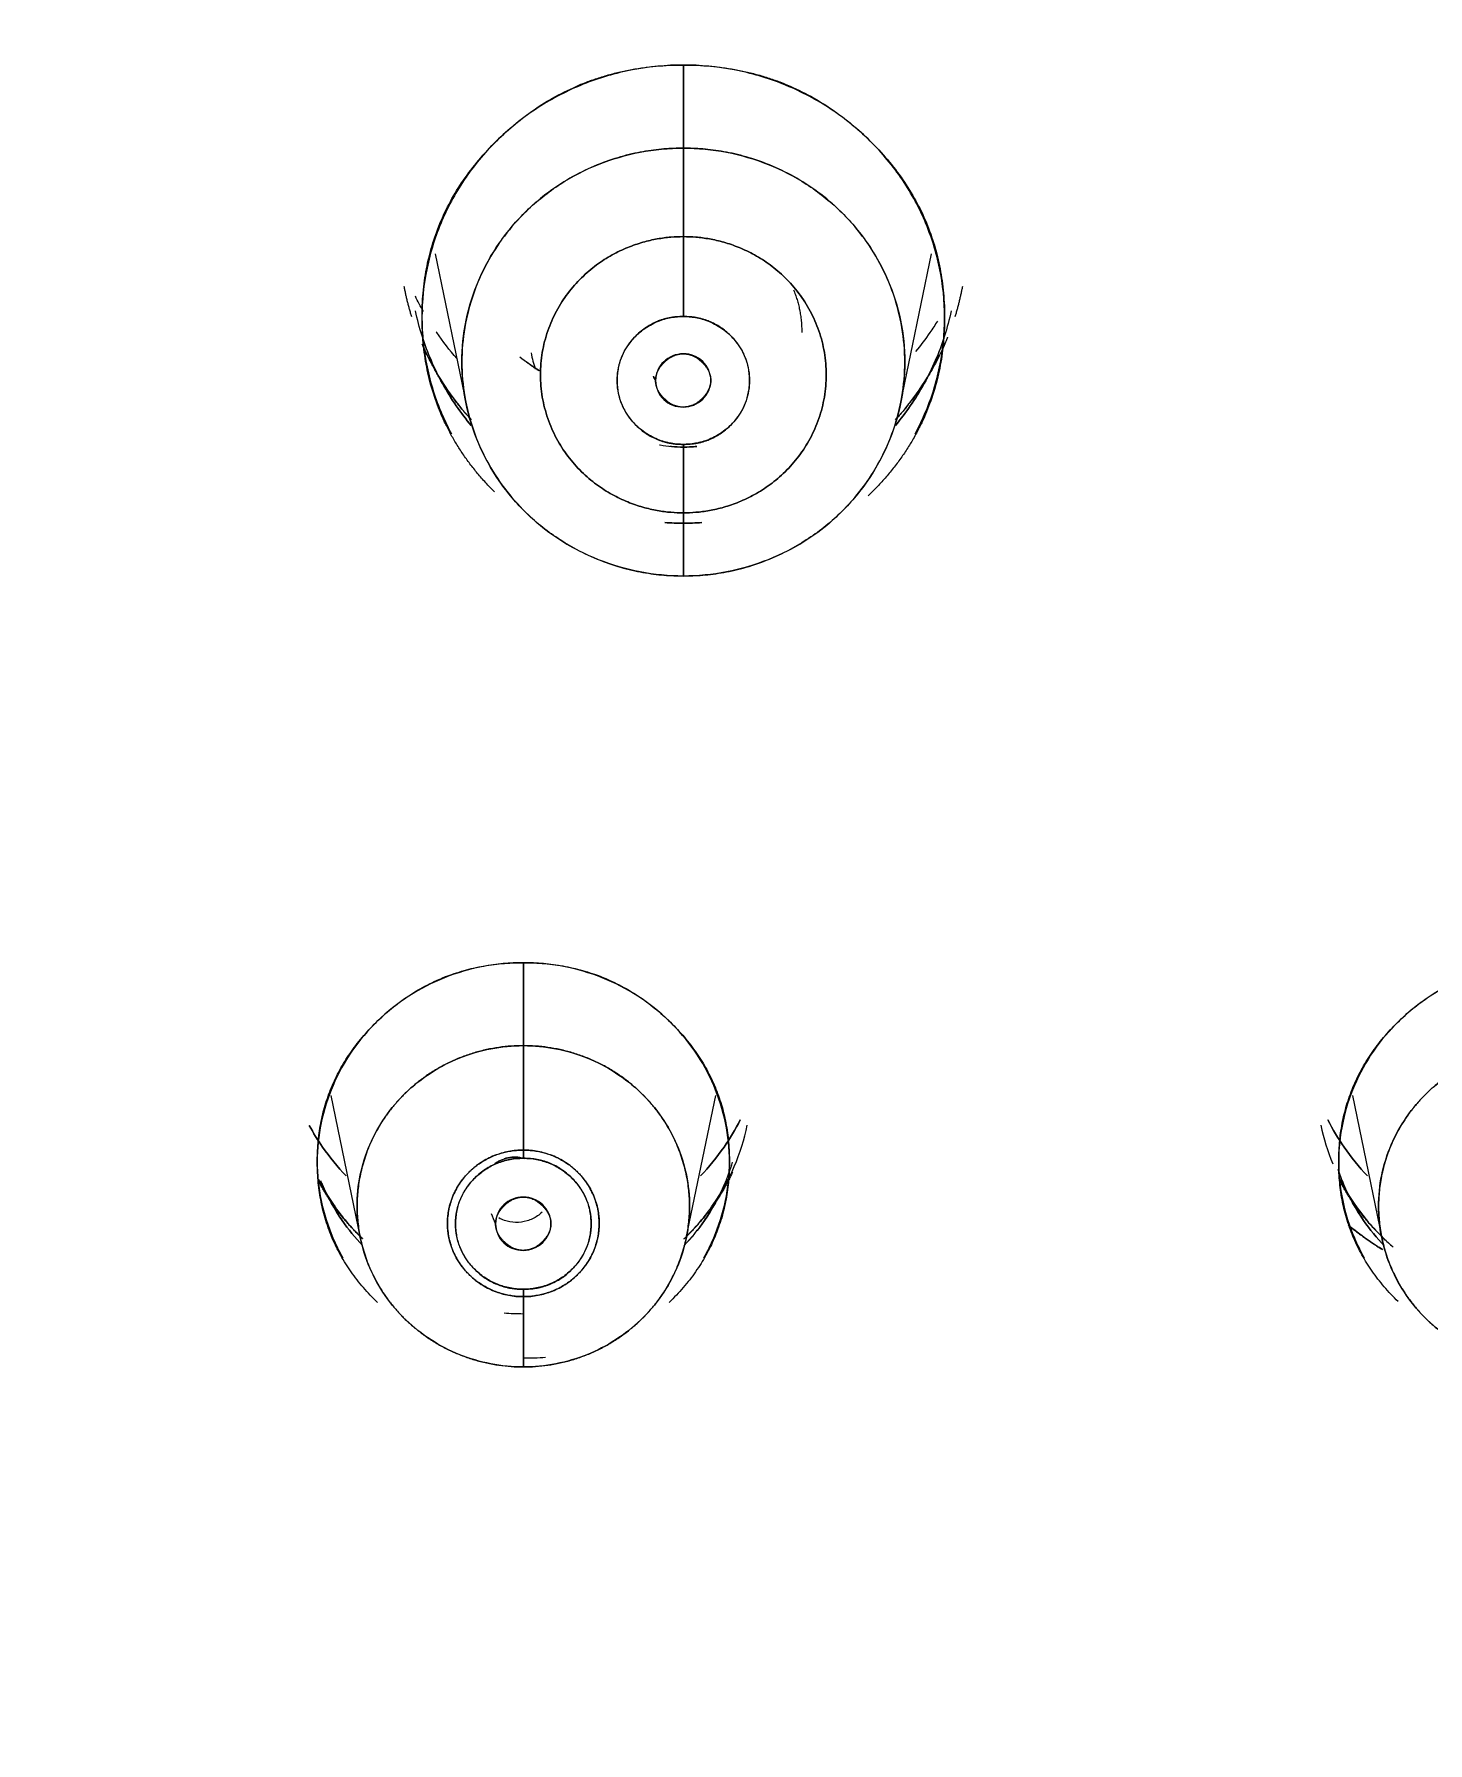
# Model space of a CAD drawing. Header units: inches. Extents: x 1105 to 1525, y -292 to 302.
# Drawn here: x 1240.93 to 1252.25, y 1.74 to 15.62 of the extents above; entities that cross this region are included whole.
import ezdxf

# ---------------------------------------------------------------- set-up
doc = ezdxf.new("R2010")
doc.units = ezdxf.units.IN
doc.header["$LTSCALE"] = 2.42
doc.header["$MEASUREMENT"] = 0
doc.header["$PDMODE"] = 3
doc.header["$PDSIZE"] = 0.3125
doc.layers.get('0').update_dxf_attribs({"linetype": 'CONTINUOUS'})
doc.layers.get('Defpoints').update_dxf_attribs({"linetype": 'CONTINUOUS'})
doc.layers.add('DIM', color=3, linetype='CONTINUOUS', lineweight=18)
doc.styles.get("Standard").update_dxf_attribs({"font": 'arial.ttf', "width": 0.8})
doc.dimstyles.new('ISO-25', dxfattribs={"dimtxt": 5, "dimasz": 2.5, "dimexe": 1.25, "dimexo": 0.625, "dimgap": 2, "dimtad": 1, "dimtih": 1, "dimtoh": 1, "dimdec": 1, "dimdsep": 46, "dimtxsty": 'Standard', "dimcen": 0, "dimclrd": 3, "dimclre": 3, "dimclrt": 4, "dimadec": 0, "dimazin": 0, "dimtfac": 1, "dimtdec": 1, "dimtmove": 0, "dimatfit": 3, "dimfxl": 1, "dimarcsym": 0})

# ---------------------------------------------------------------- blocks, each defined once
blk = doc.blocks.new('*D1')
at = {"layer": 'Defpoints', "color": 0, "transparency": 16777216}
for p in [(1211.201, 101.815), (1211.201, -172.578), (1309.638, -172.578)]:
    blk.add_point(p, dxfattribs=at)
at = {"layer": 'DIM', "color": 3, "lineweight": -2, "transparency": 16777216}
for p, q in [((1211.826, 101.815), (1310.888, 101.815)), ((1309.638, 96.815), (1309.638, -30.872)), ((1309.638, -167.578), (1309.638, -39.892)), ((1211.826, -172.578), (1310.888, -172.578))]:
    blk.add_line(p, q, dxfattribs=at)
at = {"layer": 'DIM', "color": 3, "transparency": 16777216}
for points in [[(1308.805, 96.815), (1310.472, 96.815), (1309.638, 101.815)], [(1308.805, -167.578), (1310.472, -167.578), (1309.638, -172.578)]]:
    blk.add_solid(points, dxfattribs=at)
at = {"layer": 'DIM', "color": 4, "transparency": 16777216, "insert": (1309.638, -35.382), "char_height": 5, "attachment_point": 5}
blk.add_mtext('274.4', dxfattribs=at)

msp = doc.modelspace()

# ---------------------------------------------------------------- linework, layer by layer
at = {"linetype": 'Continuous', "lineweight": 18, "extrusion": (0, 1, 0)}
for p, q in [((1244.184, 13.837), (1244.436, 12.617)), ((1247.965, 12.617), (1248.217, 13.837)), ((1243.337, 7), (1243.576, 5.843)), ((1246.225, 5.843), (1246.464, 7)), ((1251.637, 7), (1251.876, 5.843))]:
    msp.add_line(p, q, dxfattribs=at)
at = {"linetype": 'Continuous', "lineweight": 18}
for points, degree, knots in [([(1195.817, 93.394), (1202.015, 94.846), (1208.388, 95.111), (1213.318, 95.316), (1218.223, 94.804), (1224.622, 94.135), (1230.757, 92.275), (1238.11, 90.045), (1244.729, 86.221), (1251.525, 82.295), (1257.155, 76.908), (1262.782, 71.525), (1266.914, 64.997), (1271.044, 58.472), (1273.44, 51.181), (1275.835, 43.891), (1276.356, 36.257), (1276.877, 28.632), (1275.497, 21.105), (1274.115, 13.574), (1270.908, 6.579), (1268.052, 0.347), (1263.883, -5.15), (1257.961, -12.96), (1249.886, -18.696), (1244.869, -22.26), (1239.241, -24.844)], 2, [0, 0, 0, 0.125, 0.125, 0.1875, 0.1875, 0.25, 0.25, 0.3125, 0.3125, 0.375, 0.375, 0.4375, 0.4375, 0.5, 0.5, 0.5625, 0.5625, 0.625, 0.625, 0.6875, 0.6875, 0.75, 0.75, 0.875, 0.875, 1, 1, 1]), ([(1239.241, -24.844), (1239.945, -24.521), (1241.272, -23.883), (1243.174, -22.889), (1245.001, -21.861), (1246.885, -20.721), (1248.901, -19.401), (1251.067, -17.862), (1253.381, -16.063), (1255.852, -13.947), (1258.478, -11.445), (1261.219, -8.502), (1263.993, -5.097), (1266.701, -1.233), (1269.256, 3.091), (1271.566, 7.863), (1273.516, 12.997), (1275.013, 18.357), (1276.016, 23.822), (1276.519, 29.339), (1276.519, 34.879), (1276.016, 40.4), (1275.013, 45.856), (1273.519, 51.206), (1271.546, 56.409), (1269.108, 61.424), (1266.224, 66.213), (1262.916, 70.741), (1259.21, 74.971), (1255.137, 78.868), (1250.725, 82.407), (1245.994, 85.568), (1241.004, 88.308), (1235.91, 90.561), (1230.9, 92.3), (1226.102, 93.564), (1221.565, 94.42), (1217.342, 94.931), (1213.501, 95.163), (1210.069, 95.186), (1207.014, 95.06), (1204.285, 94.831), (1201.84, 94.532), (1199.657, 94.187), (1197.676, 93.811), (1196.425, 93.537), (1195.817, 93.394)], 3, [0, 0, 0, 0, 0.012202, 0.023189, 0.033858, 0.045296, 0.057999, 0.071972, 0.087381, 0.104481, 0.123651, 0.145097, 0.168608, 0.193819, 0.220656, 0.249232, 0.279085, 0.309194, 0.339088, 0.368937, 0.398843, 0.428755, 0.458652, 0.488547, 0.518447, 0.548347, 0.57824, 0.608136, 0.638049, 0.667943, 0.697772, 0.727718, 0.757896, 0.787508, 0.81533, 0.841142, 0.865293, 0.887639, 0.907732, 0.925508, 0.941345, 0.955585, 0.96839, 0.979913, 0.990205, 1, 1, 1, 1]), ([(1195.887, 93.19), (1196.492, 93.332), (1197.738, 93.605), (1199.71, 93.979), (1201.883, 94.322), (1204.316, 94.62), (1207.033, 94.848), (1210.074, 94.973), (1213.49, 94.95), (1217.314, 94.719), (1221.518, 94.21), (1226.034, 93.358), (1230.81, 92.1), (1235.796, 90.369), (1240.867, 88.127), (1245.834, 85.4), (1250.543, 82.252), (1254.935, 78.73), (1258.989, 74.851), (1262.678, 70.64), (1265.971, 66.134), (1268.842, 61.366), (1271.269, 56.374), (1273.233, 51.195), (1274.72, 45.87), (1275.718, 40.438), (1276.219, 34.943), (1276.219, 29.429), (1275.719, 23.937), (1274.72, 18.497), (1273.23, 13.162), (1271.289, 8.051), (1268.99, 3.302), (1266.446, -1.003), (1263.75, -4.849), (1260.989, -8.238), (1258.26, -11.168), (1255.647, -13.658), (1253.187, -15.765), (1250.884, -17.555), (1248.728, -19.088), (1246.721, -20.401), (1244.846, -21.536), (1243.027, -22.56), (1241.133, -23.549), (1239.813, -24.184), (1239.113, -24.505)], 3, [0, 0, 0, 0, 0.009795, 0.020087, 0.03161, 0.044415, 0.058655, 0.074492, 0.092268, 0.112361, 0.134707, 0.158858, 0.18467, 0.212492, 0.242104, 0.272282, 0.302228, 0.332057, 0.361951, 0.391864, 0.42176, 0.451653, 0.481553, 0.511453, 0.541348, 0.571245, 0.601157, 0.631063, 0.660912, 0.690806, 0.720915, 0.750768, 0.779344, 0.806181, 0.831392, 0.854903, 0.876349, 0.895519, 0.912619, 0.928028, 0.942001, 0.954704, 0.966142, 0.976811, 0.987798, 1, 1, 1, 1]), ([(1238.926, -24.204), (1244.594, -21.601), (1249.636, -17.993), (1253.679, -15.099), (1257.214, -11.632), (1261.748, -7.184), (1265.281, -1.952), (1269.377, 4.114), (1271.926, 10.932), (1274.313, 17.314), (1275.221, 24.04), (1276.204, 31.32), (1275.41, 38.624), (1274.478, 47.195), (1271.171, 55.203), (1268.094, 62.655), (1263.166, 69.11), (1259.017, 74.545), (1253.753, 79.002), (1248.176, 83.723), (1241.629, 87.101), (1235.346, 90.344), (1228.485, 92.185), (1218.496, 94.865), (1208.135, 94.39), (1201.98, 94.108), (1195.989, 92.705)], 2, [0, 0, 0, 0.125, 0.125, 0.1875, 0.1875, 0.25, 0.25, 0.3125, 0.3125, 0.375, 0.375, 0.4375, 0.4375, 0.5, 0.5, 0.5625, 0.5625, 0.625, 0.625, 0.6875, 0.6875, 0.75, 0.75, 0.875, 0.875, 1, 1, 1]), ([(1195.989, 92.705), (1196.681, 92.867), (1198.001, 93.154), (1199.941, 93.514), (1201.848, 93.812), (1203.864, 94.068), (1206.081, 94.278), (1208.538, 94.424), (1211.258, 94.481), (1214.287, 94.415), (1217.665, 94.179), (1221.39, 93.718), (1225.413, 92.977), (1229.663, 91.91), (1234.077, 90.476), (1238.587, 88.642), (1243.083, 86.403), (1247.409, 83.81), (1251.422, 80.959), (1255.075, 77.927), (1258.424, 74.708), (1261.577, 71.202), (1264.604, 67.271), (1267.483, 62.819), (1270.107, 57.845), (1272.33, 52.456), (1274.036, 46.829), (1275.168, 41.173), (1275.735, 35.705), (1275.811, 30.574), (1275.491, 25.797), (1274.836, 21.258), (1273.845, 16.787), (1272.478, 12.274), (1270.697, 7.727), (1268.522, 3.274), (1266.041, -0.911), (1263.375, -4.71), (1260.618, -8.09), (1257.835, -11.072), (1255.092, -13.667), (1252.471, -15.879), (1250.029, -17.736), (1247.779, -19.294), (1245.71, -20.607), (1243.81, -21.721), (1242.074, -22.664), (1240.467, -23.48), (1239.433, -23.971), (1238.926, -24.204)], 3, [0, 0, 0, 0, 0.011269, 0.021419, 0.031278, 0.041852, 0.053605, 0.066538, 0.08081, 0.096678, 0.114498, 0.1344, 0.156117, 0.179301, 0.203861, 0.229789, 0.256714, 0.283873, 0.310306, 0.335514, 0.360061, 0.38505, 0.41157, 0.440282, 0.471001, 0.502948, 0.535235, 0.566974, 0.597228, 0.625207, 0.651, 0.675617, 0.700265, 0.725877, 0.752635, 0.779868, 0.806498, 0.831609, 0.855023, 0.876985, 0.897373, 0.915773, 0.93207, 0.946569, 0.959582, 0.971263, 0.981756, 0.991115, 1, 1, 1, 1]), ([(1239.103, -24.51), (1240.897, -23.686), (1242.653, -22.782), (1245.218, -21.313), (1246.061, -20.804), (1247.723, -19.75), (1248.541, -19.205), (1250.955, -17.515), (1252.51, -16.317), (1255.501, -13.789), (1256.937, -12.458), (1258.991, -10.371), (1259.66, -9.661), (1260.962, -8.21), (1261.596, -7.471), (1263.443, -5.211), (1264.604, -3.65), (1266.771, -0.431), (1267.778, 1.226), (1269.631, 4.623), (1270.477, 6.362), (1272, 9.909), (1272.678, 11.716), (1273.858, 15.382), (1274.361, 17.242), (1275.188, 20.997), (1275.513, 22.893), (1275.863, 25.753), (1275.958, 26.708), (1276.101, 28.623), (1276.15, 29.582), (1276.228, 32.461), (1276.188, 34.382), (1275.928, 38.214), (1275.707, 40.123), (1275.239, 42.967), (1275.061, 43.912), (1274.66, 45.792), (1274.437, 46.728), (1273.702, 49.519), (1273.124, 51.357), (1271.795, 54.976), (1271.044, 56.756), (1269.794, 59.37), (1269.357, 60.232), (1268.442, 61.937), (1267.964, 62.778), (1266.472, 65.271), (1265.398, 66.889), (1263.1, 70.022), (1261.877, 71.538), (1259.939, 73.726), (1259.276, 74.441), (1257.915, 75.841), (1257.219, 76.525), (1255.081, 78.532), (1253.592, 79.807), (1250.5, 82.22), (1248.896, 83.358), (1245.588, 85.486), (1243.884, 86.478), (1240.389, 88.304), (1238.598, 89.14), (1236.772, 89.895)], 3, [0, 0, 0, 0, 0.040001, 0.040001, 0.060001, 0.060001, 0.080002, 0.080002, 0.120002, 0.120002, 0.160003, 0.160003, 0.180004, 0.180004, 0.200004, 0.200004, 0.240005, 0.240005, 0.280006, 0.280006, 0.320006, 0.320006, 0.360007, 0.360007, 0.400008, 0.400008, 0.440009, 0.440009, 0.460009, 0.460009, 0.48001, 0.48001, 0.52001, 0.52001, 0.560011, 0.560011, 0.580012, 0.580012, 0.600012, 0.600012, 0.640013, 0.640013, 0.680014, 0.680014, 0.700014, 0.700014, 0.720014, 0.720014, 0.760015, 0.760015, 0.800016, 0.800016, 0.820016, 0.820016, 0.840017, 0.840017, 0.880018, 0.880018, 0.920018, 0.920018, 0.960019, 0.960019, 1, 1, 1, 1]), ([(1239.012, -24.327), (1239.52, -24.094), (1240.558, -23.601), (1242.17, -22.783), (1243.911, -21.837), (1245.817, -20.72), (1247.893, -19.402), (1250.149, -17.84), (1252.599, -15.976), (1255.228, -13.758), (1257.98, -11.155), (1260.771, -8.164), (1263.537, -4.773), (1266.211, -0.963), (1268.7, 3.236), (1270.881, 7.702), (1272.667, 12.263), (1274.039, 16.791), (1275.033, 21.275), (1275.691, 25.828), (1275.973, 30.05), (1275.971, 32.772), (1275.938, 33.914)], 3, [0, 0, 0, 0, 0.022582, 0.046368, 0.073038, 0.102727, 0.135799, 0.172651, 0.21407, 0.260836, 0.312656, 0.368473, 0.427982, 0.491805, 0.559487, 0.628704, 0.696711, 0.761806, 0.824451, 0.887019, 0.952574, 1, 1, 1, 1]), ([(1241.102, -25.267), (1249.354, -21.255), (1256.162, -15.22), (1262.969, -9.187), (1267.816, -1.588), (1272.663, 6.009), (1277.701, 23.183), (1277.701, 32.107)], 2, [0, 0, 0, 0.25, 0.25, 0.5, 0.5, 0.75, 1, 1, 1]), ([(1277.701, 32.107), (1277.701, 29.152), (1277.277, 23.24), (1275.385, 14.541), (1272.272, 6.176), (1267.997, -1.695), (1262.64, -8.923), (1256.305, -15.37), (1249.112, -20.914), (1243.836, -23.938), (1241.102, -25.267)], 3, [0, 0, 0, 0, 0.125, 0.25, 0.375, 0.5, 0.625, 0.75, 0.875, 1, 1, 1, 1]), ([(1275.784, 27.499), (1275.593, 25.031), (1274.865, 19.812), (1272.72, 12.023), (1269.397, 4.294), (1265.043, -2.932), (1259.735, -9.533), (1253.564, -15.396), (1247.565, -19.744), (1243.604, -22.021), (1242.091, -22.814)], 3, [0, 0, 0, 0, 0.118799, 0.252404, 0.386083, 0.519673, 0.652929, 0.786499, 0.92016, 1, 1, 1, 1]), ([(1246.201, 15.37), (1246.062, 15.37), (1245.923, 15.356), (1245.65, 15.304), (1245.516, 15.265), (1245.26, 15.162), (1245.137, 15.099), (1244.905, 14.949), (1244.798, 14.864), (1244.601, 14.674), (1244.512, 14.57), (1244.358, 14.347), (1244.292, 14.228), (1244.186, 13.98), (1244.145, 13.851), (1244.091, 13.587), (1244.077, 13.453), (1244.077, 13.185), (1244.091, 13.05), (1244.145, 12.787), (1244.186, 12.658), (1244.263, 12.479), (1244.289, 12.426), (1244.317, 12.373)], 3, [0, 0, 0, 0, 0.095767, 0.095767, 0.191534, 0.191534, 0.287301, 0.287301, 0.383068, 0.383068, 0.478835, 0.478835, 0.574603, 0.574603, 0.67037, 0.67037, 0.766137, 0.766137, 0.861904, 0.861904, 0.957671, 0.957671, 1, 1, 1, 1]), ([(1244.666, 11.902), (1244.078, 12.492), (1244.077, 14.168), (1245.321, 15.37), (1246.201, 15.37)], 2, [0, 0, 0, 0.32718, 0.66359, 1, 1, 1]), ([(1246.201, 15.37), (1247.079, 15.37), (1248.323, 14.169), (1248.324, 12.47), (1247.702, 11.869)], 2, [0, 0, 0, 0.33334, 0.666681, 1, 1, 1]), ([(1248.084, 12.373), (1248.112, 12.426), (1248.138, 12.479), (1248.215, 12.658), (1248.256, 12.787), (1248.31, 13.05), (1248.324, 13.185), (1248.324, 13.453), (1248.31, 13.587), (1248.256, 13.851), (1248.215, 13.98), (1248.109, 14.228), (1248.043, 14.347), (1247.889, 14.57), (1247.8, 14.674), (1247.603, 14.864), (1247.496, 14.949), (1247.264, 15.099), (1247.141, 15.162), (1246.885, 15.265), (1246.751, 15.304), (1246.478, 15.356), (1246.339, 15.37), (1246.201, 15.37)], 3, [0, 0, 0, 0, 0.042329, 0.042329, 0.138096, 0.138096, 0.233863, 0.233863, 0.32963, 0.32963, 0.425397, 0.425397, 0.521165, 0.521165, 0.616932, 0.616932, 0.712699, 0.712699, 0.808466, 0.808466, 0.904233, 0.904233, 1, 1, 1, 1]), ([(1246.201, 11.219), (1246.083, 11.219), (1245.965, 11.23), (1245.734, 11.274), (1245.621, 11.308), (1245.403, 11.395), (1245.299, 11.449), (1245.103, 11.575), (1245.011, 11.647), (1244.845, 11.808), (1244.77, 11.897), (1244.639, 12.086), (1244.583, 12.187), (1244.493, 12.397), (1244.459, 12.506), (1244.413, 12.729), (1244.401, 12.843), (1244.401, 13.071), (1244.413, 13.184), (1244.459, 13.408), (1244.493, 13.517), (1244.583, 13.727), (1244.639, 13.828), (1244.77, 14.017), (1244.845, 14.106), (1245.011, 14.266), (1245.103, 14.339), (1245.299, 14.465), (1245.403, 14.519), (1245.621, 14.606), (1245.734, 14.639), (1245.965, 14.684), (1246.083, 14.695), (1246.201, 14.695)], 3, [0, 0, 0, 0, 0.0625, 0.0625, 0.125, 0.125, 0.1875, 0.1875, 0.25, 0.25, 0.3125, 0.3125, 0.375, 0.375, 0.4375, 0.4375, 0.5, 0.5, 0.5625, 0.5625, 0.625, 0.625, 0.6875, 0.6875, 0.75, 0.75, 0.8125, 0.8125, 0.875, 0.875, 0.9375, 0.9375, 1, 1, 1, 1]), ([(1246.201, 14.695), (1246.318, 14.695), (1246.436, 14.684), (1246.667, 14.639), (1246.78, 14.606), (1246.998, 14.519), (1247.102, 14.465), (1247.298, 14.339), (1247.39, 14.266), (1247.556, 14.106), (1247.631, 14.017), (1247.762, 13.828), (1247.818, 13.727), (1247.908, 13.517), (1247.942, 13.408), (1247.988, 13.184), (1248, 13.071), (1248, 12.843), (1247.988, 12.729), (1247.942, 12.506), (1247.908, 12.397), (1247.818, 12.187), (1247.762, 12.086), (1247.631, 11.897), (1247.556, 11.808), (1247.39, 11.647), (1247.298, 11.575), (1247.102, 11.449), (1246.998, 11.395), (1246.78, 11.308), (1246.667, 11.274), (1246.436, 11.23), (1246.318, 11.219), (1246.201, 11.219)], 3, [0, 0, 0, 0, 0.0625, 0.0625, 0.125, 0.125, 0.1875, 0.1875, 0.25, 0.25, 0.3125, 0.3125, 0.375, 0.375, 0.4375, 0.4375, 0.5, 0.5, 0.5625, 0.5625, 0.625, 0.625, 0.6875, 0.6875, 0.75, 0.75, 0.8125, 0.8125, 0.875, 0.875, 0.9375, 0.9375, 1, 1, 1, 1]), ([(1246.201, 13.327), (1246.201, 13.374), (1246.201, 13.452), (1246.201, 13.549), (1246.201, 13.65), (1246.201, 13.767), (1246.201, 13.873), (1246.201, 13.948), (1246.201, 13.976)], 3, [0, 0, 0, 0, 0.19402, 0.353607, 0.496192, 0.65417, 0.877865, 1, 1, 1, 1]), ([(1246.201, 13.976), (1246.201, 13.948), (1246.201, 13.873), (1246.201, 13.767), (1246.201, 13.65), (1246.201, 13.549), (1246.201, 13.452), (1246.201, 13.374), (1246.201, 13.327)], 3, [0, 0, 0, 0, 0.122135, 0.34583, 0.503808, 0.646393, 0.80598, 1, 1, 1, 1]), ([(1244.477, 12.442), (1244.434, 12.493), (1244.394, 12.546), (1244.275, 12.718), (1244.206, 12.842), (1244.095, 13.101), (1244.053, 13.235), (1244.025, 13.372)], 3, [0, 0, 0, 0, 0.190477, 0.190477, 0.595745, 0.595745, 1, 1, 1, 1]), ([(1248.376, 13.372), (1248.348, 13.235), (1248.306, 13.101), (1248.195, 12.842), (1248.126, 12.718), (1248.007, 12.546), (1247.967, 12.493), (1247.924, 12.442)], 3, [0, 0, 0, 0, 0.404255, 0.404255, 0.809524, 0.809524, 1, 1, 1, 1]), ([(1244.361, 12.986), (1244.302, 13.053), (1244.247, 13.124), (1244.195, 13.199), (1244.193, 13.201), (1244.192, 13.203)], 3, [0, 0, 0, 0, 0.97138, 0.97138, 1, 1, 1, 1]), ([(1248.266, 13.29), (1248.246, 13.258), (1248.226, 13.227), (1248.168, 13.144), (1248.129, 13.092), (1248.088, 13.042)], 3, [0, 0, 0, 0, 0.364874, 0.364874, 1, 1, 1, 1]), ([(1244.078, 13.166), (1244.099, 13.1), (1244.123, 13.035), (1244.206, 12.842), (1244.275, 12.718), (1244.394, 12.546), (1244.434, 12.493), (1244.477, 12.442)], 3, [0, 0, 0, 0, 0.250287, 0.250287, 0.760296, 0.760296, 1, 1, 1, 1]), ([(1244.078, 13.101), (1244.134, 12.971), (1244.204, 12.846), (1244.343, 12.645), (1244.408, 12.564), (1244.477, 12.488)], 3, [0, 0, 0, 0, 0.580703, 0.580703, 1, 1, 1, 1]), ([(1247.924, 12.442), (1247.967, 12.493), (1248.007, 12.546), (1248.126, 12.718), (1248.195, 12.842), (1248.278, 13.035), (1248.302, 13.1), (1248.323, 13.166)], 3, [0, 0, 0, 0, 0.239705, 0.239705, 0.749713, 0.749713, 1, 1, 1, 1]), ([(1248.348, 13.16), (1248.339, 13.137), (1248.181, 12.767), (1247.924, 12.488)], 2, [0, 0, 0, 0.061405, 1, 1, 1]), ([(1244.872, 12.999), (1244.918, 12.964), (1244.966, 12.93), (1245.02, 12.895), (1245.025, 12.892), (1245.031, 12.888)], 3, [0, 0, 0, 0, 0.90209, 0.90209, 1, 1, 1, 1]), ([(1246.424, 12.807), (1246.424, 12.836), (1246.418, 12.864), (1246.396, 12.917), (1246.379, 12.941), (1246.338, 12.981), (1246.313, 12.997), (1246.259, 13.018), (1246.23, 13.024), (1246.171, 13.024), (1246.142, 13.018), (1246.087, 12.996), (1246.063, 12.98), (1246.021, 12.94), (1246.004, 12.916), (1245.981, 12.864), (1245.975, 12.836), (1245.975, 12.807)], 3, [0, 0, 0, 0, 0.125, 0.125, 0.25, 0.25, 0.375, 0.375, 0.5, 0.5, 0.625, 0.625, 0.75, 0.75, 0.875, 0.875, 1, 1, 1, 1]), ([(1245.975, 12.807), (1245.976, 12.885), (1246.114, 13.023), (1246.199, 13.024), (1246.281, 13.025), (1246.354, 12.954), (1246.423, 12.887), (1246.424, 12.807)], 2, [0, 0, 0, 0.25, 0.5, 0.5, 0.75, 0.75, 1, 1, 1]), ([(1247.924, 12.488), (1247.993, 12.564), (1248.058, 12.645), (1248.179, 12.82), (1248.234, 12.915), (1248.283, 13.013)], 3, [0, 0, 0, 0, 0.483116, 0.483116, 1, 1, 1, 1]), ([(1245.975, 12.807), (1245.975, 12.779), (1245.981, 12.75), (1246.004, 12.697), (1246.021, 12.673), (1246.063, 12.633), (1246.087, 12.618), (1246.142, 12.596), (1246.171, 12.591), (1246.23, 12.591), (1246.259, 12.597), (1246.313, 12.619), (1246.338, 12.635), (1246.379, 12.675), (1246.396, 12.699), (1246.418, 12.751), (1246.424, 12.779), (1246.424, 12.807)], 3, [0, 0, 0, 0, 0.125, 0.125, 0.25, 0.25, 0.375, 0.375, 0.5, 0.5, 0.625, 0.625, 0.75, 0.75, 0.875, 0.875, 1, 1, 1, 1]), ([(1246.424, 12.807), (1246.423, 12.73), (1246.285, 12.592), (1246.199, 12.591), (1246.118, 12.59), (1246.045, 12.661), (1245.976, 12.728), (1245.975, 12.807)], 2, [0, 0, 0, 0.25, 0.5, 0.5, 0.75, 0.75, 1, 1, 1]), ([(1246.007, 12.285), (1246.009, 12.285), (1246.011, 12.284), (1246.075, 12.272), (1246.138, 12.266), (1246.237, 12.266), (1246.273, 12.268), (1246.309, 12.272)], 3, [0, 0, 0, 0, 0.018083, 0.018083, 0.641623, 0.641623, 1, 1, 1, 1]), ([(1246.309, 12.271), (1246.256, 12.266), (1246.145, 12.266), (1246.092, 12.271)], 2, [0, 0, 0, 0.498536, 1, 1, 1]), ([(1246.201, 11.732), (1246.201, 11.755), (1246.201, 11.825), (1246.201, 11.938), (1246.201, 12.037), (1246.201, 12.115), (1246.201, 12.168), (1246.201, 12.241), (1246.201, 12.288)], 3, [0, 0, 0, 0, 0.122135, 0.34583, 0.503808, 0.646393, 0.80598, 1, 1, 1, 1]), ([(1246.201, 12.288), (1246.201, 12.241), (1246.201, 12.168), (1246.201, 12.115), (1246.201, 12.037), (1246.201, 11.938), (1246.201, 11.825), (1246.201, 11.755), (1246.201, 11.732)], 3, [0, 0, 0, 0, 0.19402, 0.353607, 0.496192, 0.65417, 0.877865, 1, 1, 1, 1]), ([(1246.201, 11.652), (1246.201, 11.652), (1246.201, 11.652), (1246.201, 11.657), (1246.201, 11.66), (1246.201, 11.659), (1246.201, 11.655), (1246.201, 11.648)], 3, [0, 0, 0, 0, 0.00001, 0.00001, 0.500005, 0.500005, 1, 1, 1, 1]), ([(1246.201, 11.648), (1246.201, 11.655), (1246.201, 11.659), (1246.201, 11.66), (1246.201, 11.657), (1246.201, 11.652), (1246.201, 11.652), (1246.201, 11.652)], 3, [0, 0, 0, 0, 0.499964, 0.499964, 0.999928, 0.999928, 1, 1, 1, 1]), ([(1274.234, 8.798), (1274.034, 8.298), (1273.828, 7.8), (1273.018, 5.914), (1272.367, 4.535), (1270.959, 1.809), (1270.201, 0.462), (1268.581, -2.189), (1267.719, -3.492), (1265.895, -6.045), (1264.933, -7.294), (1262.914, -9.726), (1261.857, -10.91), (1259.657, -13.203), (1258.514, -14.311), (1256.149, -16.446), (1254.927, -17.471), (1252.416, -19.431), (1251.127, -20.366), (1248.491, -22.139), (1247.144, -22.977), (1244.405, -24.552), (1243.013, -25.29), (1241.604, -25.975)], 3, [0, 0, 0, 0, 0.034539, 0.034539, 0.131085, 0.131085, 0.227631, 0.227631, 0.324178, 0.324178, 0.420724, 0.420724, 0.51727, 0.51727, 0.613816, 0.613816, 0.710362, 0.710362, 0.806908, 0.806908, 0.903454, 0.903454, 1, 1, 1, 1]), ([(1241.571, -25.981), (1243.157, -25.219), (1246.267, -23.569), (1250.608, -20.788), (1254.521, -17.85), (1258.235, -14.631), (1261.644, -11.203), (1264.666, -7.666), (1267.244, -4.213), (1269.524, -0.721), (1271.589, 2.968), (1273.097, 6.064), (1273.86, 7.952), (1274.097, 8.571)], 3, [0, 0, 0, 0, 0.107201, 0.215423, 0.315586, 0.407689, 0.517937, 0.613855, 0.695492, 0.785205, 0.872942, 0.958702, 1, 1, 1, 1]), ([(1243.716, 5.317), (1243.226, 5.79), (1243.226, 7.13), (1244.206, 8.078), (1244.901, 8.078)], 2, [0, 0, 0, 0.333319, 0.66666, 1, 1, 1]), ([(1244.901, 8.078), (1244.791, 8.078), (1244.681, 8.068), (1244.466, 8.026), (1244.361, 7.996), (1244.158, 7.915), (1244.061, 7.864), (1243.879, 7.747), (1243.794, 7.679), (1243.639, 7.53), (1243.569, 7.447), (1243.447, 7.271), (1243.396, 7.178), (1243.312, 6.982), (1243.28, 6.88), (1243.237, 6.673), (1243.226, 6.567), (1243.226, 6.355), (1243.237, 6.249), (1243.28, 6.041), (1243.312, 5.94), (1243.377, 5.787), (1243.404, 5.733), (1243.434, 5.681)], 3, [0, 0, 0, 0, 0.094677, 0.094677, 0.189354, 0.189354, 0.28403, 0.28403, 0.378707, 0.378707, 0.473384, 0.473384, 0.568061, 0.568061, 0.662738, 0.662738, 0.757414, 0.757414, 0.852091, 0.852091, 0.946768, 0.946768, 1, 1, 1, 1]), ([(1246.367, 5.681), (1246.397, 5.733), (1246.424, 5.787), (1246.489, 5.94), (1246.521, 6.041), (1246.564, 6.249), (1246.575, 6.355), (1246.575, 6.567), (1246.564, 6.673), (1246.521, 6.88), (1246.489, 6.982), (1246.406, 7.178), (1246.354, 7.271), (1246.232, 7.447), (1246.162, 7.53), (1246.007, 7.679), (1245.922, 7.747), (1245.74, 7.864), (1245.643, 7.915), (1245.44, 7.996), (1245.335, 8.026), (1245.12, 8.068), (1245.01, 8.078), (1244.901, 8.078)], 3, [0, 0, 0, 0, 0.053232, 0.053232, 0.147909, 0.147909, 0.242586, 0.242586, 0.337262, 0.337262, 0.431939, 0.431939, 0.526616, 0.526616, 0.621293, 0.621293, 0.71597, 0.71597, 0.810646, 0.810646, 0.905323, 0.905323, 1, 1, 1, 1]), ([(1244.901, 8.078), (1245.594, 8.078), (1246.575, 7.132), (1246.575, 5.792), (1246.085, 5.317)], 2, [0, 0, 0, 0.33334, 0.666681, 1, 1, 1]), ([(1253.201, 8.078), (1253.091, 8.078), (1252.981, 8.068), (1252.766, 8.026), (1252.661, 7.996), (1252.458, 7.915), (1252.361, 7.864), (1252.179, 7.747), (1252.094, 7.679), (1251.939, 7.53), (1251.869, 7.447), (1251.747, 7.271), (1251.696, 7.178), (1251.612, 6.982), (1251.58, 6.88), (1251.537, 6.673), (1251.526, 6.567), (1251.526, 6.355), (1251.537, 6.249), (1251.58, 6.041), (1251.612, 5.94), (1251.677, 5.787), (1251.704, 5.733), (1251.734, 5.681)], 3, [0, 0, 0, 0, 0.094677, 0.094677, 0.189354, 0.189354, 0.28403, 0.28403, 0.378707, 0.378707, 0.473384, 0.473384, 0.568061, 0.568061, 0.662738, 0.662738, 0.757414, 0.757414, 0.852091, 0.852091, 0.946768, 0.946768, 1, 1, 1, 1]), ([(1252.009, 5.325), (1251.526, 5.795), (1251.526, 7.13), (1252.506, 8.078), (1253.201, 8.078)], 2, [0, 0, 0, 0.331607, 0.665803, 1, 1, 1]), ([(1244.901, 4.794), (1244.812, 4.794), (1244.724, 4.803), (1244.55, 4.836), (1244.465, 4.861), (1244.302, 4.926), (1244.224, 4.967), (1244.077, 5.061), (1244.008, 5.116), (1243.883, 5.237), (1243.827, 5.303), (1243.728, 5.445), (1243.686, 5.521), (1243.619, 5.678), (1243.593, 5.761), (1243.558, 5.928), (1243.55, 6.013), (1243.55, 6.184), (1243.558, 6.27), (1243.593, 6.437), (1243.619, 6.519), (1243.686, 6.677), (1243.728, 6.753), (1243.827, 6.895), (1243.883, 6.961), (1244.008, 7.082), (1244.077, 7.136), (1244.224, 7.231), (1244.302, 7.272), (1244.465, 7.337), (1244.55, 7.362), (1244.724, 7.395), (1244.812, 7.404), (1244.901, 7.404)], 3, [0, 0, 0, 0, 0.0625, 0.0625, 0.125, 0.125, 0.1875, 0.1875, 0.25, 0.25, 0.3125, 0.3125, 0.375, 0.375, 0.4375, 0.4375, 0.5, 0.5, 0.5625, 0.5625, 0.625, 0.625, 0.6875, 0.6875, 0.75, 0.75, 0.8125, 0.8125, 0.875, 0.875, 0.9375, 0.9375, 1, 1, 1, 1]), ([(1244.901, 7.404), (1244.989, 7.404), (1245.077, 7.395), (1245.251, 7.362), (1245.336, 7.337), (1245.499, 7.272), (1245.577, 7.231), (1245.724, 7.136), (1245.793, 7.082), (1245.918, 6.961), (1245.975, 6.895), (1246.073, 6.753), (1246.115, 6.677), (1246.182, 6.519), (1246.208, 6.437), (1246.243, 6.27), (1246.251, 6.184), (1246.251, 6.013), (1246.243, 5.928), (1246.208, 5.761), (1246.182, 5.678), (1246.115, 5.521), (1246.073, 5.445), (1245.975, 5.303), (1245.918, 5.237), (1245.793, 5.116), (1245.724, 5.061), (1245.577, 4.967), (1245.499, 4.926), (1245.336, 4.861), (1245.251, 4.836), (1245.077, 4.803), (1244.989, 4.794), (1244.901, 4.794)], 3, [0, 0, 0, 0, 0.0625, 0.0625, 0.125, 0.125, 0.1875, 0.1875, 0.25, 0.25, 0.3125, 0.3125, 0.375, 0.375, 0.4375, 0.4375, 0.5, 0.5, 0.5625, 0.5625, 0.625, 0.625, 0.6875, 0.6875, 0.75, 0.75, 0.8125, 0.8125, 0.875, 0.875, 0.9375, 0.9375, 1, 1, 1, 1]), ([(1253.201, 4.794), (1253.112, 4.794), (1253.024, 4.803), (1252.85, 4.836), (1252.765, 4.861), (1252.602, 4.926), (1252.524, 4.967), (1252.377, 5.061), (1252.308, 5.116), (1252.183, 5.237), (1252.127, 5.303), (1252.028, 5.445), (1251.986, 5.521), (1251.919, 5.678), (1251.893, 5.761), (1251.858, 5.928), (1251.85, 6.013), (1251.85, 6.184), (1251.858, 6.27), (1251.893, 6.437), (1251.919, 6.519), (1251.986, 6.677), (1252.028, 6.753), (1252.127, 6.895), (1252.183, 6.961), (1252.308, 7.082), (1252.377, 7.136), (1252.524, 7.231), (1252.602, 7.272), (1252.765, 7.337), (1252.85, 7.362), (1253.024, 7.395), (1253.112, 7.404), (1253.201, 7.404)], 3, [0, 0, 0, 0, 0.0625, 0.0625, 0.125, 0.125, 0.1875, 0.1875, 0.25, 0.25, 0.3125, 0.3125, 0.375, 0.375, 0.4375, 0.4375, 0.5, 0.5, 0.5625, 0.5625, 0.625, 0.625, 0.6875, 0.6875, 0.75, 0.75, 0.8125, 0.8125, 0.875, 0.875, 0.9375, 0.9375, 1, 1, 1, 1]), ([(1243.161, 6.756), (1243.194, 6.695), (1243.23, 6.636), (1243.327, 6.497), (1243.39, 6.419), (1243.46, 6.346)], 3, [0, 0, 0, 0, 0.407873, 0.407873, 1, 1, 1, 1]), ([(1243.46, 6.346), (1243.39, 6.419), (1243.327, 6.497), (1243.23, 6.636), (1243.194, 6.695), (1243.161, 6.756)], 3, [0, 0, 0, 0, 0.592127, 0.592127, 1, 1, 1, 1]), ([(1246.206, 5.834), (1246.208, 5.836), (1246.21, 5.839), (1246.298, 5.924), (1246.376, 6.015), (1246.511, 6.21), (1246.568, 6.314), (1246.661, 6.53), (1246.696, 6.643), (1246.72, 6.757)], 3, [0, 0, 0, 0, 0.008189, 0.008189, 0.339068, 0.339068, 0.669948, 0.669948, 1, 1, 1, 1]), ([(1246.341, 6.346), (1246.411, 6.419), (1246.474, 6.497), (1246.58, 6.65), (1246.624, 6.724), (1246.663, 6.801)], 3, [0, 0, 0, 0, 0.538758, 0.538758, 1, 1, 1, 1]), ([(1246.663, 6.801), (1246.624, 6.724), (1246.58, 6.65), (1246.474, 6.497), (1246.411, 6.419), (1246.341, 6.346)], 3, [0, 0, 0, 0, 0.461241, 0.461241, 1, 1, 1, 1]), ([(1251.438, 6.801), (1251.477, 6.724), (1251.521, 6.65), (1251.627, 6.497), (1251.69, 6.419), (1251.76, 6.346)], 3, [0, 0, 0, 0, 0.461241, 0.461241, 1, 1, 1, 1]), ([(1251.76, 6.346), (1251.69, 6.419), (1251.627, 6.497), (1251.521, 6.65), (1251.477, 6.724), (1251.438, 6.801)], 3, [0, 0, 0, 0, 0.538758, 0.538758, 1, 1, 1, 1]), ([(1244.901, 6.556), (1244.86, 6.556), (1244.82, 6.552), (1244.741, 6.537), (1244.702, 6.525), (1244.627, 6.496), (1244.591, 6.477), (1244.524, 6.434), (1244.493, 6.409), (1244.436, 6.354), (1244.41, 6.324), (1244.365, 6.259), (1244.346, 6.224), (1244.315, 6.152), (1244.304, 6.115), (1244.288, 6.038), (1244.284, 5.999), (1244.284, 5.921), (1244.288, 5.882), (1244.304, 5.806), (1244.315, 5.768), (1244.346, 5.696), (1244.365, 5.662), (1244.41, 5.597), (1244.436, 5.567), (1244.493, 5.511), (1244.524, 5.487), (1244.591, 5.443), (1244.627, 5.425), (1244.702, 5.395), (1244.741, 5.384), (1244.82, 5.368), (1244.86, 5.365), (1244.901, 5.365)], 3, [0, 0, 0, 0, 0.0625, 0.0625, 0.125, 0.125, 0.1875, 0.1875, 0.25, 0.25, 0.3125, 0.3125, 0.375, 0.375, 0.4375, 0.4375, 0.5, 0.5, 0.5625, 0.5625, 0.625, 0.625, 0.6875, 0.6875, 0.75, 0.75, 0.8125, 0.8125, 0.875, 0.875, 0.9375, 0.9375, 1, 1, 1, 1]), ([(1244.901, 5.365), (1244.941, 5.365), (1244.981, 5.368), (1245.06, 5.384), (1245.099, 5.395), (1245.174, 5.425), (1245.21, 5.443), (1245.277, 5.487), (1245.308, 5.511), (1245.365, 5.567), (1245.391, 5.597), (1245.436, 5.662), (1245.455, 5.696), (1245.486, 5.768), (1245.497, 5.806), (1245.513, 5.882), (1245.517, 5.921), (1245.517, 5.999), (1245.513, 6.038), (1245.497, 6.115), (1245.486, 6.152), (1245.455, 6.224), (1245.436, 6.259), (1245.391, 6.324), (1245.365, 6.354), (1245.308, 6.409), (1245.277, 6.434), (1245.21, 6.477), (1245.174, 6.496), (1245.099, 6.525), (1245.06, 6.537), (1244.981, 6.552), (1244.941, 6.556), (1244.901, 6.556)], 3, [0, 0, 0, 0, 0.0625, 0.0625, 0.125, 0.125, 0.1875, 0.1875, 0.25, 0.25, 0.3125, 0.3125, 0.375, 0.375, 0.4375, 0.4375, 0.5, 0.5, 0.5625, 0.5625, 0.625, 0.625, 0.6875, 0.6875, 0.75, 0.75, 0.8125, 0.8125, 0.875, 0.875, 0.9375, 0.9375, 1, 1, 1, 1]), ([(1244.901, 5.425), (1244.864, 5.425), (1244.828, 5.429), (1244.758, 5.442), (1244.723, 5.453), (1244.656, 5.479), (1244.624, 5.496), (1244.565, 5.534), (1244.537, 5.557), (1244.486, 5.606), (1244.463, 5.633), (1244.423, 5.691), (1244.405, 5.722), (1244.378, 5.786), (1244.367, 5.819), (1244.353, 5.888), (1244.35, 5.923), (1244.35, 5.992), (1244.353, 6.027), (1244.367, 6.095), (1244.378, 6.129), (1244.405, 6.193), (1244.423, 6.224), (1244.463, 6.282), (1244.486, 6.309), (1244.537, 6.358), (1244.565, 6.38), (1244.624, 6.419), (1244.656, 6.436), (1244.723, 6.462), (1244.758, 6.472), (1244.828, 6.486), (1244.864, 6.489), (1244.901, 6.489)], 3, [0, 0, 0, 0, 0.0625, 0.0625, 0.125, 0.125, 0.1875, 0.1875, 0.25, 0.25, 0.3125, 0.3125, 0.375, 0.375, 0.4375, 0.4375, 0.5, 0.5, 0.5625, 0.5625, 0.625, 0.625, 0.6875, 0.6875, 0.75, 0.75, 0.8125, 0.8125, 0.875, 0.875, 0.9375, 0.9375, 1, 1, 1, 1]), ([(1244.668, 6.446), (1244.669, 6.447), (1244.673, 6.45), (1244.682, 6.456), (1244.695, 6.463), (1244.709, 6.471), (1244.724, 6.477), (1244.739, 6.483), (1244.755, 6.488), (1244.771, 6.492), (1244.788, 6.495), (1244.806, 6.497), (1244.824, 6.499), (1244.843, 6.498), (1244.861, 6.497), (1244.881, 6.495), (1244.897, 6.491), (1244.907, 6.489), (1244.909, 6.488)], 3, [0, 0, 0, 0, 0.00736, 0.067312, 0.128533, 0.191022, 0.254777, 0.319796, 0.386077, 0.453619, 0.52242, 0.592476, 0.663786, 0.736348, 0.810158, 0.885214, 0.973844, 1, 1, 1, 1]), ([(1244.873, 6.496), (1244.851, 6.499), (1244.807, 6.5), (1244.764, 6.491), (1244.744, 6.485)], 3, [0, 0, 0, 0, 0.514049, 1, 1, 1, 1]), ([(1244.901, 6.489), (1244.937, 6.489), (1244.973, 6.486), (1245.043, 6.472), (1245.078, 6.462), (1245.145, 6.436), (1245.177, 6.419), (1245.236, 6.38), (1245.264, 6.358), (1245.315, 6.309), (1245.338, 6.282), (1245.378, 6.224), (1245.396, 6.193), (1245.423, 6.129), (1245.434, 6.095), (1245.448, 6.027), (1245.451, 5.992), (1245.451, 5.923), (1245.448, 5.888), (1245.434, 5.819), (1245.423, 5.786), (1245.396, 5.722), (1245.378, 5.691), (1245.338, 5.633), (1245.315, 5.606), (1245.264, 5.557), (1245.236, 5.534), (1245.177, 5.496), (1245.145, 5.479), (1245.078, 5.453), (1245.043, 5.442), (1244.973, 5.429), (1244.937, 5.425), (1244.901, 5.425)], 3, [0, 0, 0, 0, 0.0625, 0.0625, 0.125, 0.125, 0.1875, 0.1875, 0.25, 0.25, 0.3125, 0.3125, 0.375, 0.375, 0.4375, 0.4375, 0.5, 0.5, 0.5625, 0.5625, 0.625, 0.625, 0.6875, 0.6875, 0.75, 0.75, 0.8125, 0.8125, 0.875, 0.875, 0.9375, 0.9375, 1, 1, 1, 1]), ([(1246.207, 5.78), (1246.267, 5.844), (1246.323, 5.912), (1246.437, 6.077), (1246.492, 6.176), (1246.561, 6.337), (1246.582, 6.397), (1246.601, 6.457)], 3, [0, 0, 0, 0, 0.330693, 0.330693, 0.758912, 0.758912, 1, 1, 1, 1]), ([(1251.518, 6.401), (1251.532, 6.36), (1251.548, 6.319), (1251.609, 6.176), (1251.664, 6.077), (1251.779, 5.911), (1251.835, 5.842), (1251.896, 5.778)], 3, [0, 0, 0, 0, 0.178905, 0.178905, 0.64, 0.64, 1, 1, 1, 1]), ([(1243.235, 6.318), (1243.271, 6.247), (1243.312, 6.178), (1243.425, 6.015), (1243.503, 5.924), (1243.591, 5.839), (1243.593, 5.836), (1243.595, 5.834)], 3, [0, 0, 0, 0, 0.396762, 0.396762, 0.98543, 0.98543, 1, 1, 1, 1]), ([(1243.595, 5.834), (1243.592, 5.837), (1243.37, 6.052), (1243.239, 6.299)], 2, [0, 0, 0, 0.014518, 1, 1, 1]), ([(1243.254, 6.307), (1243.257, 6.297), (1243.261, 6.288), (1243.309, 6.176), (1243.364, 6.077), (1243.478, 5.912), (1243.534, 5.844), (1243.594, 5.78)], 3, [0, 0, 0, 0, 0.047306, 0.047306, 0.584868, 0.584868, 1, 1, 1, 1]), ([(1243.594, 5.78), (1243.534, 5.844), (1243.478, 5.912), (1243.364, 6.077), (1243.309, 6.176), (1243.261, 6.288), (1243.257, 6.297), (1243.254, 6.307)], 3, [0, 0, 0, 0, 0.415133, 0.415133, 0.952695, 0.952695, 1, 1, 1, 1]), ([(1246.6, 6.375), (1246.465, 6.084), (1246.209, 5.837), (1246.206, 5.834)], 2, [0, 0, 0, 0.987357, 1, 1, 1]), ([(1246.547, 6.307), (1246.544, 6.298), (1246.54, 6.288), (1246.492, 6.176), (1246.437, 6.077), (1246.322, 5.911), (1246.266, 5.842), (1246.205, 5.778)], 3, [0, 0, 0, 0, 0.047728, 0.047728, 0.582487, 0.582487, 1, 1, 1, 1]), ([(1251.535, 6.318), (1251.571, 6.247), (1251.612, 6.178), (1251.725, 6.015), (1251.803, 5.924), (1251.914, 5.816), (1251.941, 5.792), (1251.968, 5.768)], 3, [0, 0, 0, 0, 0.341524, 0.341524, 0.848238, 0.848238, 1, 1, 1, 1]), ([(1251.968, 5.768), (1251.927, 5.803), (1251.67, 6.052), (1251.539, 6.299)], 2, [0, 0, 0, 0.151001, 1, 1, 1]), ([(1251.896, 5.778), (1251.835, 5.842), (1251.779, 5.911), (1251.664, 6.077), (1251.609, 6.176), (1251.561, 6.288), (1251.557, 6.297), (1251.554, 6.307)], 3, [0, 0, 0, 0, 0.417793, 0.417793, 0.95291, 0.95291, 1, 1, 1, 1]), ([(1245.125, 5.957), (1245.125, 5.986), (1245.119, 6.014), (1245.096, 6.067), (1245.08, 6.091), (1245.038, 6.131), (1245.013, 6.147), (1244.959, 6.169), (1244.93, 6.174), (1244.871, 6.174), (1244.842, 6.168), (1244.787, 6.146), (1244.762, 6.13), (1244.721, 6.09), (1244.704, 6.066), (1244.681, 6.014), (1244.675, 5.986), (1244.675, 5.957)], 3, [0, 0, 0, 0, 0.125, 0.125, 0.25, 0.25, 0.375, 0.375, 0.5, 0.5, 0.625, 0.625, 0.75, 0.75, 0.875, 0.875, 1, 1, 1, 1]), ([(1244.675, 5.957), (1244.676, 6.035), (1244.815, 6.173), (1244.9, 6.174), (1244.981, 6.175), (1245.054, 6.104), (1245.124, 6.037), (1245.125, 5.957)], 2, [0, 0, 0, 0.25, 0.5, 0.5, 0.75, 0.75, 1, 1, 1]), ([(1245.053, 6.05), (1245.041, 6.039), (1245.004, 6.01), (1244.932, 5.976), (1244.838, 5.963), (1244.76, 5.977), (1244.716, 5.996), (1244.702, 6.004)], 3, [0, 0, 0, 0, 0.124991, 0.37345, 0.621332, 0.868919, 1, 1, 1, 1]), ([(1244.675, 5.957), (1244.675, 5.929), (1244.681, 5.9), (1244.704, 5.847), (1244.721, 5.823), (1244.762, 5.783), (1244.787, 5.767), (1244.842, 5.746), (1244.871, 5.74), (1244.93, 5.741), (1244.959, 5.747), (1245.013, 5.769), (1245.038, 5.785), (1245.08, 5.825), (1245.096, 5.849), (1245.119, 5.901), (1245.125, 5.929), (1245.125, 5.957)], 3, [0, 0, 0, 0, 0.125, 0.125, 0.25, 0.25, 0.375, 0.375, 0.5, 0.5, 0.625, 0.625, 0.75, 0.75, 0.875, 0.875, 1, 1, 1, 1]), ([(1245.125, 5.957), (1245.124, 5.88), (1244.985, 5.742), (1244.9, 5.741), (1244.819, 5.74), (1244.745, 5.811), (1244.676, 5.878), (1244.675, 5.957)], 2, [0, 0, 0, 0.25, 0.5, 0.5, 0.75, 0.75, 1, 1, 1]), ([(1251.881, 5.748), (1251.865, 5.758), (1251.849, 5.768), (1251.753, 5.83), (1251.677, 5.886), (1251.603, 5.946)], 3, [0, 0, 0, 0, 0.165093, 0.165093, 1, 1, 1, 1])]:
    msp.add_open_spline(points, degree=degree, knots=knots, dxfattribs=at)
for points, degree in [([(1246.201, 14.695), (1246.201, 14.92), (1246.201, 15.145), (1246.201, 15.37)], 3), ([(1246.201, 15.37), (1246.201, 15.145), (1246.201, 14.92), (1246.201, 14.695)], 3), ([(1246.201, 14.695), (1246.201, 14.493), (1246.201, 14.247), (1246.201, 13.976)], 3), ([(1246.201, 13.976), (1246.201, 14.247), (1246.201, 14.493), (1246.201, 14.695)], 3), ([(1243.994, 13.324), (1243.956, 13.446), (1243.933, 13.571)], 2), ([(1244.089, 13.367), (1244.066, 13.408), (1244.044, 13.45), (1244.023, 13.493)], 3), ([(1247.096, 13.543), (1247.163, 13.383), (1247.163, 13.196)], 2), ([(1248.468, 13.571), (1248.445, 13.446), (1248.407, 13.324)], 2), ([(1246.201, 13.327), (1245.978, 13.327), (1245.663, 13.023), (1245.662, 12.593), (1245.977, 12.288), (1246.201, 12.288)], 2), ([(1246.201, 12.288), (1246.423, 12.288), (1246.738, 12.591), (1246.739, 13.022), (1246.424, 13.327), (1246.201, 13.327)], 2), ([(1244.477, 12.488), (1244.226, 12.761), (1244.078, 13.101)], 2), ([(1245.029, 12.885), (1244.948, 12.937), (1244.871, 12.998)], 2), ([(1244.963, 13.031), (1244.972, 12.987), (1244.984, 12.943), (1244.998, 12.9)], 3), ([(1245.957, 12.841), (1245.963, 12.83), (1245.969, 12.819), (1245.975, 12.807)], 3), ([(1245.975, 12.807), (1245.969, 12.819), (1245.963, 12.83), (1245.957, 12.841)], 3), ([(1246.201, 11.732), (1246.201, 11.508), (1246.201, 11.341), (1246.201, 11.219)], 3), ([(1246.201, 11.219), (1246.201, 11.341), (1246.201, 11.508), (1246.201, 11.732)], 3), ([(1246.049, 11.653), (1246.1, 11.65), (1246.15, 11.648), (1246.201, 11.648)], 3), ([(1246.201, 11.648), (1246.15, 11.648), (1246.1, 11.65), (1246.049, 11.653)], 3), ([(1246.201, 11.648), (1246.251, 11.648), (1246.301, 11.65), (1246.352, 11.653)], 3), ([(1246.352, 11.653), (1246.301, 11.65), (1246.251, 11.648), (1246.201, 11.648)], 3), ([(1244.901, 7.404), (1244.901, 7.628), (1244.901, 7.853), (1244.901, 8.078)], 3), ([(1244.901, 8.078), (1244.901, 7.853), (1244.901, 7.628), (1244.901, 7.404)], 3), ([(1251.381, 6.757), (1251.403, 6.65), (1251.435, 6.545), (1251.477, 6.444)], 3), ([(1244.901, 6.489), (1244.901, 6.511), (1244.901, 6.534), (1244.901, 6.556)], 3), ([(1244.901, 6.556), (1244.901, 6.534), (1244.901, 6.511), (1244.901, 6.489)], 3), ([(1244.901, 6.489), (1244.673, 6.489), (1244.35, 6.179), (1244.349, 5.738), (1244.672, 5.425), (1244.901, 5.425)], 2), ([(1244.901, 5.425), (1245.128, 5.425), (1245.451, 5.736), (1245.452, 6.177), (1245.129, 6.489), (1244.901, 6.489)], 2), ([(1244.675, 5.957), (1244.664, 5.984), (1244.653, 6.011), (1244.642, 6.039)], 3), ([(1251.603, 5.946), (1251.735, 5.837), (1251.881, 5.748)], 2), ([(1244.901, 5.365), (1244.901, 5.383), (1244.901, 5.404), (1244.901, 5.425)], 3), ([(1244.901, 5.425), (1244.901, 5.404), (1244.901, 5.383), (1244.901, 5.365)], 3), ([(1244.901, 5.224), (1244.848, 5.224), (1244.796, 5.226), (1244.744, 5.23)], 3), ([(1245.081, 4.871), (1245.021, 4.866), (1244.961, 4.864), (1244.901, 4.864)], 3)]:
    msp.add_open_spline(points, degree=degree, dxfattribs=at)
for points, weights in [([(1246.201, 14.695), (1242.602, 14.695), (1242.602, 11.219), (1246.201, 11.219)], [1, 0.333333333333, 0.333333333333, 1]), ([(1246.201, 11.219), (1249.799, 11.219), (1249.799, 14.695), (1246.201, 14.695)], [1, 0.333333333333, 0.333333333333, 1]), ([(1246.201, 13.976), (1243.878, 13.976), (1243.878, 11.732), (1246.201, 11.732)], [1, 0.333333333333, 0.333333333333, 1]), ([(1246.201, 11.732), (1243.878, 11.732), (1243.878, 13.976), (1246.201, 13.976)], [1, 0.333333333333, 0.333333333333, 1]), ([(1246.201, 11.732), (1248.523, 11.732), (1248.523, 13.976), (1246.201, 13.976)], [1, 0.333333333333, 0.333333333333, 1]), ([(1246.201, 13.976), (1248.523, 13.976), (1248.523, 11.732), (1246.201, 11.732)], [1, 0.333333333333, 0.333333333333, 1]), ([(1246.201, 12.288), (1245.125, 12.288), (1245.125, 13.327), (1246.201, 13.327)], [1, 0.333333333333, 0.333333333333, 1]), ([(1246.201, 13.327), (1247.276, 13.327), (1247.276, 12.288), (1246.201, 12.288)], [1, 0.333333333333, 0.333333333333, 1]), ([(1244.901, 7.404), (1244.901, 7.158), (1244.901, 6.867), (1244.901, 6.556)], [1.07658400383, 1.04568796523, 1.04568796523, 1.07658400384]), ([(1244.901, 6.556), (1244.901, 6.867), (1244.901, 7.158), (1244.901, 7.404)], [1.07658400384, 1.04568796523, 1.04568796523, 1.07658400383]), ([(1244.901, 5.365), (1244.901, 5.107), (1244.901, 4.911), (1244.901, 4.794)], [1.07658400384, 1.04568796524, 1.04568796523, 1.07658400383]), ([(1244.901, 4.794), (1244.901, 4.911), (1244.901, 5.107), (1244.901, 5.365)], [1.07658400383, 1.04568796523, 1.04568796523, 1.07658400383])]:
    msp.add_rational_spline(points, weights, degree=3, dxfattribs=at)
for points in [[(1244.901, 7.404), (1244.064, 7.404), (1243.55, 6.819), (1243.55, 6.099), (1243.55, 5.379), (1244.064, 4.794), (1244.901, 4.794)], [(1244.901, 4.794), (1245.737, 4.794), (1246.251, 5.379), (1246.251, 6.099), (1246.251, 6.819), (1245.737, 7.404), (1244.901, 7.404)], [(1253.201, 7.404), (1252.364, 7.404), (1251.85, 6.819), (1251.85, 6.099), (1251.85, 5.379), (1252.364, 4.794), (1253.201, 4.794)], [(1244.901, 5.365), (1244.519, 5.365), (1244.284, 5.632), (1244.284, 5.96), (1244.284, 6.289), (1244.519, 6.556), (1244.901, 6.556)], [(1244.901, 6.556), (1245.282, 6.556), (1245.517, 6.289), (1245.517, 5.96), (1245.517, 5.632), (1245.282, 5.365), (1244.901, 5.365)]]:
    msp.add_rational_spline(points, [1.07658400383, 0.9418494422, 1.05653471293, 1.42063981603, 1.05653471293, 0.9418494422, 1.07658400383], degree=3, knots=[0, 0, 0, 0, 0.5, 0.5, 0.5, 1, 1, 1, 1], dxfattribs=at)

# ---------------------------------------------------------------- dimensions: what is measured, and where the dimension line sits
at = {"layer": 'DIM'}
dim = msp.add_linear_dim(base=(1309.638, -172.578), p1=(1211.201, 101.815), p2=(1211.201, -172.578), angle=90, dimstyle='ISO-25', override={"dimasz": 5, "dimtad": 0}, dxfattribs=at)
dim.commit()
dim.dimension.update_dxf_attribs({"geometry": '*D1', "text_midpoint": (1309.638, -35.382)})

doc.saveas('drawing.dxf')
